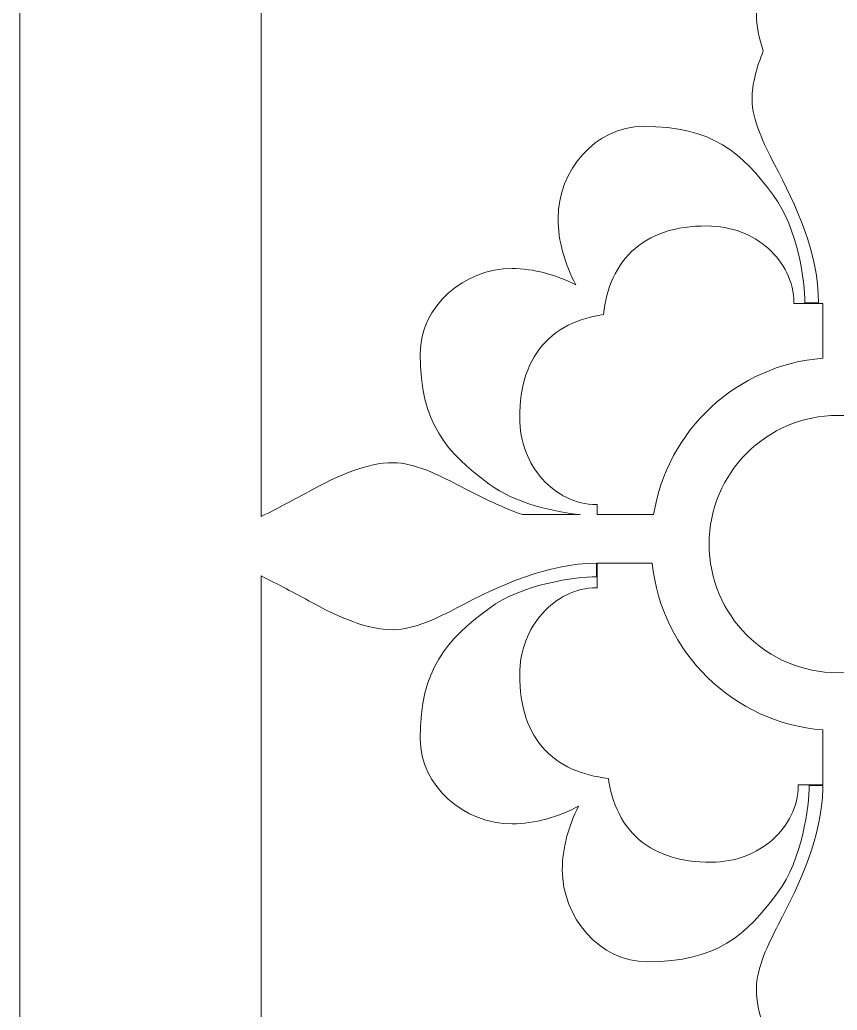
# Model space of a CAD drawing. Header units: centimetres. Extents: x -9.9 to 7.5, y -9.5 to 6.6.
# Drawn here: x -9.861 to -8.785, y -1.533 to -0.231 of the extents above; entities that cross this region are included whole.
import ezdxf

# ---------------------------------------------------------------- set-up
doc = ezdxf.new("R2010")
doc.units = ezdxf.units.CM
doc.header["$MEASUREMENT"] = 0
doc.layers.add('layer 1', color=7, linetype='Continuous')

msp = doc.modelspace()

# ---------------------------------------------------------------- linework, layer by layer
at = {"layer": 'layer 1', "color": 177, "lineweight": 9}
for points, knots in [([(-9.86086, -9.47414), (-9.86086, -9.47414), (-9.86086, 6.55374), (-9.86086, 6.55374), (-9.86086, 6.55374), (-9.86086, 6.55374), (-1.55598, 6.55374), (-1.55598, 6.55374), (-1.55598, 6.55374), (-1.55598, 6.55374), (-1.55598, -9.47414), (-1.55598, -9.47414), (-1.55598, -9.47414), (-1.55598, -9.47414), (-9.86086, -9.47414), (-9.86086, -9.47414)], [0, 0, 0, 0, 0.2, 0.2, 0.2, 0.2, 0.4, 0.4, 0.4, 0.4, 0.6, 0.6, 0.6, 0.6, 1, 1, 1, 1]), ([(-8.88262, -0.27168), (-8.88839, -0.25479), (-8.89172, -0.2386), (-8.89172, -0.22313), (-8.89172, -0.22313), (-8.89172, -0.19512), (-8.87605, -0.16376), (-8.86259, -0.13799), (-8.86259, -0.13799), (-8.83405, -0.08423), (-8.80554, -0.02187), (-8.80439, 0.04068), (-8.80439, 0.04068), (-8.80439, 0.04068), (-8.80439, 0.04459), (-8.80439, 0.04459), (-8.80439, 0.04459), (-8.80439, 0.04459), (-8.82227, 0.04459), (-8.82227, 0.04459), (-8.82227, 0.04459), (-8.82227, 0.0177), (-8.83123, -0.05288), (-8.86372, -0.09655), (-8.86372, -0.09655), (-8.90516, -0.15257), (-8.94323, -0.18728), (-9.0351, -0.18728), (-9.0351, -0.18728), (-9.09783, -0.18728), (-9.1471, -0.12905), (-9.1471, -0.0663), (-9.1471, -0.0663), (-9.1471, -0.03792), (-9.13884, -0.00861), (-9.12575, 0.01735), (-9.12575, 0.01735), (-9.15261, 0.00316), (-9.18336, -0.00591), (-9.2131, -0.00591), (-9.2131, -0.00591), (-9.27584, -0.00591), (-9.33407, 0.04336), (-9.33407, 0.10609), (-9.33407, 0.10609), (-9.33407, 0.19796), (-9.29936, 0.23603), (-9.24334, 0.27747), (-9.24334, 0.27747), (-9.19967, 0.30996), (-9.1291, 0.31893), (-9.10221, 0.31893), (-9.10221, 0.31893), (-9.10221, 0.31893), (-9.10221, 0.33685), (-9.10221, 0.33685), (-9.10221, 0.33685), (-9.16607, 0.33685), (-9.2299, 0.30772), (-9.28478, 0.27859), (-9.28478, 0.27859), (-9.31055, 0.26515), (-9.34191, 0.24947), (-9.36992, 0.24947), (-9.36992, 0.24947), (-9.40353, 0.24947), (-9.44049, 0.26515), (-9.4808, 0.28756), (-9.4808, 0.28756), (-9.49863, 0.29724), (-9.5204, 0.30877), (-9.54347, 0.32036), (-9.54347, 0.32036), (-9.54347, 0.32036), (-9.54347, -0.88416), (-9.54347, -0.88416), (-9.54347, -0.88416), (-9.5204, -0.87257), (-9.49863, -0.86103), (-9.4808, -0.85135), (-9.4808, -0.85135), (-9.44049, -0.82894), (-9.40353, -0.81327), (-9.36992, -0.81327), (-9.36992, -0.81327), (-9.34191, -0.81327), (-9.31055, -0.82894), (-9.28478, -0.84239), (-9.28478, -0.84239), (-9.25815, -0.85653), (-9.2294, -0.87067), (-9.19956, -0.88147), (-9.19956, -0.88147), (-9.19956, -0.88147), (-9.12355, -0.88147), (-9.12355, -0.88147), (-9.12355, -0.88147), (-9.15681, -0.87807), (-9.20859, -0.86712), (-9.24334, -0.84126), (-9.24334, -0.84126), (-9.29936, -0.79982), (-9.33407, -0.76175), (-9.33407, -0.66988), (-9.33407, -0.66988), (-9.33407, -0.60715), (-9.27584, -0.55788), (-9.2131, -0.55788), (-9.2131, -0.55788), (-9.18471, -0.55788), (-9.1554, -0.56614), (-9.12944, -0.57923), (-9.12944, -0.57923), (-9.14363, -0.55237), (-9.1527, -0.52163), (-9.1527, -0.49189), (-9.1527, -0.49189), (-9.1527, -0.42914), (-9.10343, -0.37092), (-9.0407, -0.37092), (-9.0407, -0.37092), (-8.94883, -0.37092), (-8.91076, -0.40563), (-8.86932, -0.46164), (-8.86932, -0.46164), (-8.83683, -0.50531), (-8.82787, -0.57589), (-8.82787, -0.60278), (-8.82787, -0.60278), (-8.82787, -0.60278), (-8.80995, -0.60278), (-8.80995, -0.60278), (-8.80995, -0.60278), (-8.80995, -0.53892), (-8.83907, -0.47508), (-8.8682, -0.4202), (-8.8682, -0.4202), (-8.88165, -0.39444), (-8.89732, -0.36307), (-8.89732, -0.33506), (-8.89732, -0.33506), (-8.89732, -0.31511), (-8.8918, -0.29399), (-8.88262, -0.27168)], [0, 0, 0, 0, 0.027027, 0.027027, 0.027027, 0.027027, 0.0540541, 0.0540541, 0.0540541, 0.0540541, 0.0810811, 0.0810811, 0.0810811, 0.0810811, 0.1081081, 0.1081081, 0.1081081, 0.1081081, 0.1351351, 0.1351351, 0.1351351, 0.1351351, 0.1621622, 0.1621622, 0.1621622, 0.1621622, 0.1891892, 0.1891892, 0.1891892, 0.1891892, 0.2162162, 0.2162162, 0.2162162, 0.2162162, 0.2432432, 0.2432432, 0.2432432, 0.2432432, 0.2702703, 0.2702703, 0.2702703, 0.2702703, 0.2972973, 0.2972973, 0.2972973, 0.2972973, 0.3243243, 0.3243243, 0.3243243, 0.3243243, 0.3513514, 0.3513514, 0.3513514, 0.3513514, 0.3783784, 0.3783784, 0.3783784, 0.3783784, 0.4054054, 0.4054054, 0.4054054, 0.4054054, 0.4324324, 0.4324324, 0.4324324, 0.4324324, 0.4594595, 0.4594595, 0.4594595, 0.4594595, 0.4864865, 0.4864865, 0.4864865, 0.4864865, 0.5135135, 0.5135135, 0.5135135, 0.5135135, 0.5405405, 0.5405405, 0.5405405, 0.5405405, 0.5675676, 0.5675676, 0.5675676, 0.5675676, 0.5945946, 0.5945946, 0.5945946, 0.5945946, 0.6216216, 0.6216216, 0.6216216, 0.6216216, 0.6486486, 0.6486486, 0.6486486, 0.6486486, 0.6756757, 0.6756757, 0.6756757, 0.6756757, 0.7027027, 0.7027027, 0.7027027, 0.7027027, 0.7297297, 0.7297297, 0.7297297, 0.7297297, 0.7567568, 0.7567568, 0.7567568, 0.7567568, 0.7837838, 0.7837838, 0.7837838, 0.7837838, 0.8108108, 0.8108108, 0.8108108, 0.8108108, 0.8378378, 0.8378378, 0.8378378, 0.8378378, 0.8648649, 0.8648649, 0.8648649, 0.8648649, 0.8918919, 0.8918919, 0.8918919, 0.8918919, 0.9189189, 0.9189189, 0.9189189, 0.9189189, 0.9459459, 0.9459459, 0.9459459, 0.9459459, 1, 1, 1, 1]), ([(-9.10123, -0.88147), (-9.10123, -0.88147), (-9.02692, -0.88147), (-9.02692, -0.88147), (-9.02692, -0.88147), (-9.00933, -0.7708), (-8.9177, -0.68477), (-8.80439, -0.67578), (-8.80439, -0.67578), (-8.80439, -0.67578), (-8.80439, -0.60376), (-8.80439, -0.60376), (-8.80439, -0.60376), (-8.80439, -0.60376), (-8.84231, -0.60376), (-8.84231, -0.60376), (-8.84231, -0.60376), (-8.84231, -0.60376), (-8.84231, -0.60238), (-8.84231, -0.60238), (-8.84231, -0.60238), (-8.84231, -0.60238), (-8.84245, -0.59765), (-8.84245, -0.59765), (-8.84245, -0.59765), (-8.84245, -0.59765), (-8.84291, -0.59258), (-8.84291, -0.59258), (-8.84291, -0.59258), (-8.84291, -0.59258), (-8.84366, -0.58756), (-8.84366, -0.58756), (-8.84366, -0.58756), (-8.84366, -0.58756), (-8.84469, -0.58261), (-8.84469, -0.58261), (-8.84469, -0.58261), (-8.84469, -0.58261), (-8.846, -0.57774), (-8.846, -0.57774), (-8.846, -0.57774), (-8.846, -0.57774), (-8.84757, -0.57296), (-8.84757, -0.57296), (-8.84757, -0.57296), (-8.84757, -0.57296), (-8.8494, -0.56828), (-8.8494, -0.56828), (-8.8494, -0.56828), (-8.8494, -0.56828), (-8.85146, -0.5637), (-8.85146, -0.5637), (-8.85146, -0.5637), (-8.85146, -0.5637), (-8.85377, -0.55923), (-8.85377, -0.55923), (-8.85377, -0.55923), (-8.85377, -0.55923), (-8.8563, -0.55489), (-8.8563, -0.55489), (-8.8563, -0.55489), (-8.8563, -0.55489), (-8.85905, -0.55067), (-8.85905, -0.55067), (-8.85905, -0.55067), (-8.85905, -0.55067), (-8.86202, -0.54658), (-8.86202, -0.54658), (-8.86202, -0.54658), (-8.86202, -0.54658), (-8.86519, -0.54263), (-8.86519, -0.54263), (-8.86519, -0.54263), (-8.86519, -0.54263), (-8.86856, -0.53882), (-8.86856, -0.53882), (-8.86856, -0.53882), (-8.86856, -0.53882), (-8.87212, -0.53516), (-8.87212, -0.53516), (-8.87212, -0.53516), (-8.87212, -0.53516), (-8.87587, -0.53165), (-8.87587, -0.53165), (-8.87587, -0.53165), (-8.87587, -0.53165), (-8.8798, -0.5283), (-8.8798, -0.5283), (-8.8798, -0.5283), (-8.8798, -0.5283), (-8.88391, -0.52512), (-8.88391, -0.52512), (-8.88391, -0.52512), (-8.88391, -0.52512), (-8.88819, -0.52211), (-8.88819, -0.52211), (-8.88819, -0.52211), (-8.88819, -0.52211), (-8.89263, -0.51927), (-8.89263, -0.51927), (-8.89263, -0.51927), (-8.89263, -0.51927), (-8.89723, -0.51663), (-8.89723, -0.51663), (-8.89723, -0.51663), (-8.89723, -0.51663), (-8.90198, -0.51418), (-8.90198, -0.51418), (-8.90198, -0.51418), (-8.90198, -0.51418), (-8.90689, -0.51192), (-8.90689, -0.51192), (-8.90689, -0.51192), (-8.90689, -0.51192), (-8.91194, -0.50987), (-8.91194, -0.50987), (-8.91194, -0.50987), (-8.91194, -0.50987), (-8.91713, -0.50804), (-8.91713, -0.50804), (-8.91713, -0.50804), (-8.91713, -0.50804), (-8.92244, -0.50643), (-8.92244, -0.50643), (-8.92244, -0.50643), (-8.92244, -0.50643), (-8.92787, -0.50505), (-8.92787, -0.50505), (-8.92787, -0.50505), (-8.92787, -0.50505), (-8.93343, -0.50391), (-8.93343, -0.50391), (-8.93343, -0.50391), (-8.93343, -0.50391), (-8.9391, -0.503), (-8.9391, -0.503), (-8.9391, -0.503), (-8.9391, -0.503), (-8.94487, -0.50235), (-8.94487, -0.50235), (-8.94487, -0.50235), (-8.94487, -0.50235), (-8.95073, -0.50196), (-8.95073, -0.50196), (-8.95073, -0.50196), (-8.95073, -0.50196), (-8.95659, -0.50182), (-8.95659, -0.50182), (-8.95659, -0.50182), (-8.95659, -0.50182), (-8.96434, -0.50195), (-8.96434, -0.50195), (-8.96434, -0.50195), (-8.96434, -0.50195), (-8.9718, -0.50232), (-8.9718, -0.50232), (-8.9718, -0.50232), (-8.9718, -0.50232), (-8.97907, -0.50295), (-8.97907, -0.50295), (-8.97907, -0.50295), (-8.97907, -0.50295), (-8.98616, -0.50382), (-8.98616, -0.50382), (-8.98616, -0.50382), (-8.98616, -0.50382), (-8.99306, -0.50496), (-8.99306, -0.50496), (-8.99306, -0.50496), (-8.99306, -0.50496), (-8.99978, -0.50637), (-8.99978, -0.50637), (-8.99978, -0.50637), (-8.99978, -0.50637), (-9.00631, -0.50804), (-9.00631, -0.50804), (-9.00631, -0.50804), (-9.00631, -0.50804), (-9.01266, -0.50998), (-9.01266, -0.50998), (-9.01266, -0.50998), (-9.01266, -0.50998), (-9.01882, -0.51221), (-9.01882, -0.51221), (-9.01882, -0.51221), (-9.01882, -0.51221), (-9.02478, -0.51471), (-9.02478, -0.51471), (-9.02478, -0.51471), (-9.02478, -0.51471), (-9.03053, -0.51749), (-9.03053, -0.51749), (-9.03053, -0.51749), (-9.03053, -0.51749), (-9.03607, -0.52055), (-9.03607, -0.52055), (-9.03607, -0.52055), (-9.03607, -0.52055), (-9.04138, -0.52389), (-9.04138, -0.52389), (-9.04138, -0.52389), (-9.04138, -0.52389), (-9.04646, -0.5275), (-9.04646, -0.5275), (-9.04646, -0.5275), (-9.04646, -0.5275), (-9.05128, -0.53138), (-9.05128, -0.53138), (-9.05128, -0.53138), (-9.05128, -0.53138), (-9.05585, -0.5355), (-9.05585, -0.5355), (-9.05585, -0.5355), (-9.05585, -0.5355), (-9.06016, -0.53987), (-9.06016, -0.53987), (-9.06016, -0.53987), (-9.06016, -0.53987), (-9.06419, -0.54446), (-9.06419, -0.54446), (-9.06419, -0.54446), (-9.06419, -0.54446), (-9.06794, -0.54925), (-9.06794, -0.54925), (-9.06794, -0.54925), (-9.06794, -0.54925), (-9.07142, -0.55424), (-9.07142, -0.55424), (-9.07142, -0.55424), (-9.07142, -0.55424), (-9.07462, -0.5594), (-9.07462, -0.5594), (-9.07462, -0.5594), (-9.07462, -0.5594), (-9.07755, -0.56473), (-9.07755, -0.56473), (-9.07755, -0.56473), (-9.07755, -0.56473), (-9.08021, -0.5702), (-9.08021, -0.5702), (-9.08021, -0.5702), (-9.08021, -0.5702), (-9.08261, -0.57581), (-9.08261, -0.57581), (-9.08261, -0.57581), (-9.08261, -0.57581), (-9.08477, -0.58155), (-9.08477, -0.58155), (-9.08477, -0.58155), (-9.08477, -0.58155), (-9.08668, -0.5874), (-9.08668, -0.5874), (-9.08668, -0.5874), (-9.08668, -0.5874), (-9.08837, -0.59337), (-9.08837, -0.59337), (-9.08837, -0.59337), (-9.08837, -0.59337), (-9.08983, -0.59945), (-9.08983, -0.59945), (-9.08983, -0.59945), (-9.08983, -0.59945), (-9.09108, -0.60563), (-9.09108, -0.60563), (-9.09108, -0.60563), (-9.09108, -0.60563), (-9.09213, -0.61192), (-9.09213, -0.61192), (-9.09213, -0.61192), (-9.09213, -0.61192), (-9.09298, -0.6183), (-9.09298, -0.6183), (-9.09298, -0.6183), (-9.09298, -0.6183), (-9.093, -0.61849), (-9.093, -0.61849), (-9.093, -0.61849), (-9.093, -0.61849), (-9.09781, -0.61925), (-9.09781, -0.61925), (-9.09781, -0.61925), (-9.09781, -0.61925), (-9.10407, -0.62046), (-9.10407, -0.62046), (-9.10407, -0.62046), (-9.10407, -0.62046), (-9.11022, -0.62188), (-9.11022, -0.62188), (-9.11022, -0.62188), (-9.11022, -0.62188), (-9.11627, -0.62353), (-9.11627, -0.62353), (-9.11627, -0.62353), (-9.11627, -0.62353), (-9.1222, -0.62541), (-9.1222, -0.62541), (-9.1222, -0.62541), (-9.1222, -0.62541), (-9.12801, -0.62753), (-9.12801, -0.62753), (-9.12801, -0.62753), (-9.12801, -0.62753), (-9.1337, -0.6299), (-9.1337, -0.6299), (-9.1337, -0.6299), (-9.1337, -0.6299), (-9.13924, -0.63253), (-9.13924, -0.63253), (-9.13924, -0.63253), (-9.13924, -0.63253), (-9.14464, -0.63544), (-9.14464, -0.63544), (-9.14464, -0.63544), (-9.14464, -0.63544), (-9.14988, -0.63861), (-9.14988, -0.63861), (-9.14988, -0.63861), (-9.14988, -0.63861), (-9.15494, -0.64207), (-9.15494, -0.64207), (-9.15494, -0.64207), (-9.15494, -0.64207), (-9.15981, -0.64581), (-9.15981, -0.64581), (-9.15981, -0.64581), (-9.15981, -0.64581), (-9.16447, -0.64983), (-9.16447, -0.64983), (-9.16447, -0.64983), (-9.16447, -0.64983), (-9.1689, -0.65413), (-9.1689, -0.65413), (-9.1689, -0.65413), (-9.1689, -0.65413), (-9.17309, -0.65871), (-9.17309, -0.65871), (-9.17309, -0.65871), (-9.17309, -0.65871), (-9.17703, -0.66354), (-9.17703, -0.66354), (-9.17703, -0.66354), (-9.17703, -0.66354), (-9.18071, -0.66863), (-9.18071, -0.66863), (-9.18071, -0.66863), (-9.18071, -0.66863), (-9.18411, -0.67397), (-9.18411, -0.67397), (-9.18411, -0.67397), (-9.18411, -0.67397), (-9.18722, -0.67953), (-9.18722, -0.67953), (-9.18722, -0.67953), (-9.18722, -0.67953), (-9.19005, -0.68531), (-9.19005, -0.68531), (-9.19005, -0.68531), (-9.19005, -0.68531), (-9.1926, -0.69131), (-9.1926, -0.69131), (-9.1926, -0.69131), (-9.1926, -0.69131), (-9.19486, -0.6975), (-9.19486, -0.6975), (-9.19486, -0.6975), (-9.19486, -0.6975), (-9.19684, -0.70389), (-9.19684, -0.70389), (-9.19684, -0.70389), (-9.19684, -0.70389), (-9.19854, -0.71047), (-9.19854, -0.71047), (-9.19854, -0.71047), (-9.19854, -0.71047), (-9.19997, -0.71724), (-9.19997, -0.71724), (-9.19997, -0.71724), (-9.19997, -0.71724), (-9.20113, -0.72419), (-9.20113, -0.72419), (-9.20113, -0.72419), (-9.20113, -0.72419), (-9.20202, -0.73133), (-9.20202, -0.73133), (-9.20202, -0.73133), (-9.20202, -0.73133), (-9.20266, -0.73866), (-9.20266, -0.73866), (-9.20266, -0.73866), (-9.20266, -0.73866), (-9.20303, -0.74618), (-9.20303, -0.74618), (-9.20303, -0.74618), (-9.20303, -0.74618), (-9.20316, -0.75398), (-9.20316, -0.75398), (-9.20316, -0.75398), (-9.20316, -0.75398), (-9.20303, -0.75985), (-9.20303, -0.75985), (-9.20303, -0.75985), (-9.20303, -0.75985), (-9.20263, -0.76571), (-9.20263, -0.76571), (-9.20263, -0.76571), (-9.20263, -0.76571), (-9.20198, -0.77148), (-9.20198, -0.77148), (-9.20198, -0.77148), (-9.20198, -0.77148), (-9.20108, -0.77714), (-9.20108, -0.77714), (-9.20108, -0.77714), (-9.20108, -0.77714), (-9.19994, -0.7827), (-9.19994, -0.7827), (-9.19994, -0.7827), (-9.19994, -0.7827), (-9.19855, -0.78815), (-9.19855, -0.78815), (-9.19855, -0.78815), (-9.19855, -0.78815), (-9.19694, -0.79347), (-9.19694, -0.79347), (-9.19694, -0.79347), (-9.19694, -0.79347), (-9.19511, -0.79865), (-9.19511, -0.79865), (-9.19511, -0.79865), (-9.19511, -0.79865), (-9.19307, -0.80369), (-9.19307, -0.80369), (-9.19307, -0.80369), (-9.19307, -0.80369), (-9.19081, -0.8086), (-9.19081, -0.8086), (-9.19081, -0.8086), (-9.19081, -0.8086), (-9.18836, -0.81335), (-9.18836, -0.81335), (-9.18836, -0.81335), (-9.18836, -0.81335), (-9.18572, -0.81796), (-9.18572, -0.81796), (-9.18572, -0.81796), (-9.18572, -0.81796), (-9.18288, -0.8224), (-9.18288, -0.8224), (-9.18288, -0.8224), (-9.18288, -0.8224), (-9.17987, -0.82668), (-9.17987, -0.82668), (-9.17987, -0.82668), (-9.17987, -0.82668), (-9.17669, -0.83079), (-9.17669, -0.83079), (-9.17669, -0.83079), (-9.17669, -0.83079), (-9.17334, -0.83472), (-9.17334, -0.83472), (-9.17334, -0.83472), (-9.17334, -0.83472), (-9.16984, -0.83847), (-9.16984, -0.83847), (-9.16984, -0.83847), (-9.16984, -0.83847), (-9.16617, -0.84203), (-9.16617, -0.84203), (-9.16617, -0.84203), (-9.16617, -0.84203), (-9.16236, -0.8454), (-9.16236, -0.8454), (-9.16236, -0.8454), (-9.16236, -0.8454), (-9.15841, -0.84857), (-9.15841, -0.84857), (-9.15841, -0.84857), (-9.15841, -0.84857), (-9.15432, -0.85154), (-9.15432, -0.85154), (-9.15432, -0.85154), (-9.15432, -0.85154), (-9.1501, -0.85429), (-9.1501, -0.85429), (-9.1501, -0.85429), (-9.1501, -0.85429), (-9.14575, -0.85683), (-9.14575, -0.85683), (-9.14575, -0.85683), (-9.14575, -0.85683), (-9.14129, -0.85913), (-9.14129, -0.85913), (-9.14129, -0.85913), (-9.14129, -0.85913), (-9.13672, -0.8612), (-9.13672, -0.8612), (-9.13672, -0.8612), (-9.13672, -0.8612), (-9.13204, -0.86302), (-9.13204, -0.86302), (-9.13204, -0.86302), (-9.13204, -0.86302), (-9.12725, -0.8646), (-9.12725, -0.8646), (-9.12725, -0.8646), (-9.12725, -0.8646), (-9.12238, -0.8659), (-9.12238, -0.8659), (-9.12238, -0.8659), (-9.12238, -0.8659), (-9.11743, -0.86694), (-9.11743, -0.86694), (-9.11743, -0.86694), (-9.11743, -0.86694), (-9.1124, -0.86769), (-9.1124, -0.86769), (-9.1124, -0.86769), (-9.1124, -0.86769), (-9.10733, -0.86815), (-9.10733, -0.86815), (-9.10733, -0.86815), (-9.10733, -0.86815), (-9.10259, -0.86829), (-9.10259, -0.86829), (-9.10259, -0.86829), (-9.10259, -0.86829), (-9.10123, -0.86829), (-9.10123, -0.86829), (-9.10123, -0.86829), (-9.10123, -0.86829), (-9.10123, -0.88147), (-9.10123, -0.88147)], [0, 0, 0, 0, 0.0074627, 0.0074627, 0.0074627, 0.0074627, 0.0149254, 0.0149254, 0.0149254, 0.0149254, 0.0223881, 0.0223881, 0.0223881, 0.0223881, 0.0298507, 0.0298507, 0.0298507, 0.0298507, 0.0373134, 0.0373134, 0.0373134, 0.0373134, 0.0447761, 0.0447761, 0.0447761, 0.0447761, 0.0522388, 0.0522388, 0.0522388, 0.0522388, 0.0597015, 0.0597015, 0.0597015, 0.0597015, 0.0671642, 0.0671642, 0.0671642, 0.0671642, 0.0746269, 0.0746269, 0.0746269, 0.0746269, 0.0820896, 0.0820896, 0.0820896, 0.0820896, 0.0895522, 0.0895522, 0.0895522, 0.0895522, 0.0970149, 0.0970149, 0.0970149, 0.0970149, 0.1044776, 0.1044776, 0.1044776, 0.1044776, 0.1119403, 0.1119403, 0.1119403, 0.1119403, 0.119403, 0.119403, 0.119403, 0.119403, 0.1268657, 0.1268657, 0.1268657, 0.1268657, 0.1343284, 0.1343284, 0.1343284, 0.1343284, 0.141791, 0.141791, 0.141791, 0.141791, 0.1492537, 0.1492537, 0.1492537, 0.1492537, 0.1567164, 0.1567164, 0.1567164, 0.1567164, 0.1641791, 0.1641791, 0.1641791, 0.1641791, 0.1716418, 0.1716418, 0.1716418, 0.1716418, 0.1791045, 0.1791045, 0.1791045, 0.1791045, 0.1865672, 0.1865672, 0.1865672, 0.1865672, 0.1940299, 0.1940299, 0.1940299, 0.1940299, 0.2014925, 0.2014925, 0.2014925, 0.2014925, 0.2089552, 0.2089552, 0.2089552, 0.2089552, 0.2164179, 0.2164179, 0.2164179, 0.2164179, 0.2238806, 0.2238806, 0.2238806, 0.2238806, 0.2313433, 0.2313433, 0.2313433, 0.2313433, 0.238806, 0.238806, 0.238806, 0.238806, 0.2462687, 0.2462687, 0.2462687, 0.2462687, 0.2537313, 0.2537313, 0.2537313, 0.2537313, 0.261194, 0.261194, 0.261194, 0.261194, 0.2686567, 0.2686567, 0.2686567, 0.2686567, 0.2761194, 0.2761194, 0.2761194, 0.2761194, 0.2835821, 0.2835821, 0.2835821, 0.2835821, 0.2910448, 0.2910448, 0.2910448, 0.2910448, 0.2985075, 0.2985075, 0.2985075, 0.2985075, 0.3059701, 0.3059701, 0.3059701, 0.3059701, 0.3134328, 0.3134328, 0.3134328, 0.3134328, 0.3208955, 0.3208955, 0.3208955, 0.3208955, 0.3283582, 0.3283582, 0.3283582, 0.3283582, 0.3358209, 0.3358209, 0.3358209, 0.3358209, 0.3432836, 0.3432836, 0.3432836, 0.3432836, 0.3507463, 0.3507463, 0.3507463, 0.3507463, 0.358209, 0.358209, 0.358209, 0.358209, 0.3656716, 0.3656716, 0.3656716, 0.3656716, 0.3731343, 0.3731343, 0.3731343, 0.3731343, 0.380597, 0.380597, 0.380597, 0.380597, 0.3880597, 0.3880597, 0.3880597, 0.3880597, 0.3955224, 0.3955224, 0.3955224, 0.3955224, 0.4029851, 0.4029851, 0.4029851, 0.4029851, 0.4104478, 0.4104478, 0.4104478, 0.4104478, 0.4179104, 0.4179104, 0.4179104, 0.4179104, 0.4253731, 0.4253731, 0.4253731, 0.4253731, 0.4328358, 0.4328358, 0.4328358, 0.4328358, 0.4402985, 0.4402985, 0.4402985, 0.4402985, 0.4477612, 0.4477612, 0.4477612, 0.4477612, 0.4552239, 0.4552239, 0.4552239, 0.4552239, 0.4626866, 0.4626866, 0.4626866, 0.4626866, 0.4701493, 0.4701493, 0.4701493, 0.4701493, 0.4776119, 0.4776119, 0.4776119, 0.4776119, 0.4850746, 0.4850746, 0.4850746, 0.4850746, 0.4925373, 0.4925373, 0.4925373, 0.4925373, 0.5, 0.5, 0.5, 0.5, 0.5074627, 0.5074627, 0.5074627, 0.5074627, 0.5149254, 0.5149254, 0.5149254, 0.5149254, 0.5223881, 0.5223881, 0.5223881, 0.5223881, 0.5298507, 0.5298507, 0.5298507, 0.5298507, 0.5373134, 0.5373134, 0.5373134, 0.5373134, 0.5447761, 0.5447761, 0.5447761, 0.5447761, 0.5522388, 0.5522388, 0.5522388, 0.5522388, 0.5597015, 0.5597015, 0.5597015, 0.5597015, 0.5671642, 0.5671642, 0.5671642, 0.5671642, 0.5746269, 0.5746269, 0.5746269, 0.5746269, 0.5820896, 0.5820896, 0.5820896, 0.5820896, 0.5895522, 0.5895522, 0.5895522, 0.5895522, 0.5970149, 0.5970149, 0.5970149, 0.5970149, 0.6044776, 0.6044776, 0.6044776, 0.6044776, 0.6119403, 0.6119403, 0.6119403, 0.6119403, 0.619403, 0.619403, 0.619403, 0.619403, 0.6268657, 0.6268657, 0.6268657, 0.6268657, 0.6343284, 0.6343284, 0.6343284, 0.6343284, 0.641791, 0.641791, 0.641791, 0.641791, 0.6492537, 0.6492537, 0.6492537, 0.6492537, 0.6567164, 0.6567164, 0.6567164, 0.6567164, 0.6641791, 0.6641791, 0.6641791, 0.6641791, 0.6716418, 0.6716418, 0.6716418, 0.6716418, 0.6791045, 0.6791045, 0.6791045, 0.6791045, 0.6865672, 0.6865672, 0.6865672, 0.6865672, 0.6940299, 0.6940299, 0.6940299, 0.6940299, 0.7014925, 0.7014925, 0.7014925, 0.7014925, 0.7089552, 0.7089552, 0.7089552, 0.7089552, 0.7164179, 0.7164179, 0.7164179, 0.7164179, 0.7238806, 0.7238806, 0.7238806, 0.7238806, 0.7313433, 0.7313433, 0.7313433, 0.7313433, 0.738806, 0.738806, 0.738806, 0.738806, 0.7462687, 0.7462687, 0.7462687, 0.7462687, 0.7537313, 0.7537313, 0.7537313, 0.7537313, 0.761194, 0.761194, 0.761194, 0.761194, 0.7686567, 0.7686567, 0.7686567, 0.7686567, 0.7761194, 0.7761194, 0.7761194, 0.7761194, 0.7835821, 0.7835821, 0.7835821, 0.7835821, 0.7910448, 0.7910448, 0.7910448, 0.7910448, 0.7985075, 0.7985075, 0.7985075, 0.7985075, 0.8059701, 0.8059701, 0.8059701, 0.8059701, 0.8134328, 0.8134328, 0.8134328, 0.8134328, 0.8208955, 0.8208955, 0.8208955, 0.8208955, 0.8283582, 0.8283582, 0.8283582, 0.8283582, 0.8358209, 0.8358209, 0.8358209, 0.8358209, 0.8432836, 0.8432836, 0.8432836, 0.8432836, 0.8507463, 0.8507463, 0.8507463, 0.8507463, 0.858209, 0.858209, 0.858209, 0.858209, 0.8656716, 0.8656716, 0.8656716, 0.8656716, 0.8731343, 0.8731343, 0.8731343, 0.8731343, 0.880597, 0.880597, 0.880597, 0.880597, 0.8880597, 0.8880597, 0.8880597, 0.8880597, 0.8955224, 0.8955224, 0.8955224, 0.8955224, 0.9029851, 0.9029851, 0.9029851, 0.9029851, 0.9104478, 0.9104478, 0.9104478, 0.9104478, 0.9179104, 0.9179104, 0.9179104, 0.9179104, 0.9253731, 0.9253731, 0.9253731, 0.9253731, 0.9328358, 0.9328358, 0.9328358, 0.9328358, 0.9402985, 0.9402985, 0.9402985, 0.9402985, 0.9477612, 0.9477612, 0.9477612, 0.9477612, 0.9552239, 0.9552239, 0.9552239, 0.9552239, 0.9626866, 0.9626866, 0.9626866, 0.9626866, 0.9701493, 0.9701493, 0.9701493, 0.9701493, 0.9776119, 0.9776119, 0.9776119, 0.9776119, 0.9850746, 0.9850746, 0.9850746, 0.9850746, 1, 1, 1, 1]), ([(-8.95391, -0.92024), (-8.95391, -0.82683), (-8.87816, -0.75107), (-8.78475, -0.75107), (-8.78475, -0.75107), (-8.69133, -0.75107), (-8.61558, -0.82683), (-8.61558, -0.92024), (-8.61558, -0.92024), (-8.61558, -1.01365), (-8.69133, -1.08941), (-8.78475, -1.08941), (-8.78475, -1.08941), (-8.87816, -1.08941), (-8.95391, -1.01365), (-8.95391, -0.92024)], [0, 0, 0, 0, 0.2, 0.2, 0.2, 0.2, 0.4, 0.4, 0.4, 0.4, 0.6, 0.6, 0.6, 0.6, 1, 1, 1, 1]), ([(-8.88262, -1.55397), (-8.88839, -1.53707), (-8.89172, -1.52089), (-8.89172, -1.50542), (-8.89172, -1.50542), (-8.89172, -1.47741), (-8.87605, -1.44604), (-8.86259, -1.42028), (-8.86259, -1.42028), (-8.83405, -1.36651), (-8.80554, -1.30416), (-8.80439, -1.24161), (-8.80439, -1.24161), (-8.80439, -1.24161), (-8.80439, -1.2377), (-8.80439, -1.2377), (-8.80439, -1.2377), (-8.80439, -1.2377), (-8.82227, -1.2377), (-8.82227, -1.2377), (-8.82227, -1.2377), (-8.82227, -1.26459), (-8.83123, -1.33517), (-8.86372, -1.37884), (-8.86372, -1.37884), (-8.90516, -1.43485), (-8.94323, -1.46956), (-9.0351, -1.46956), (-9.0351, -1.46956), (-9.09783, -1.46956), (-9.1471, -1.41133), (-9.1471, -1.34859), (-9.1471, -1.34859), (-9.1471, -1.3202), (-9.13884, -1.2909), (-9.12575, -1.26494), (-9.12575, -1.26494), (-9.15261, -1.27913), (-9.18336, -1.2882), (-9.2131, -1.2882), (-9.2131, -1.2882), (-9.27584, -1.2882), (-9.33407, -1.23892), (-9.33407, -1.17619), (-9.33407, -1.17619), (-9.33407, -1.08432), (-9.29936, -1.04626), (-9.24334, -1.00481), (-9.24334, -1.00481), (-9.19967, -0.97233), (-9.1291, -0.96336), (-9.10221, -0.96336), (-9.10221, -0.96336), (-9.10221, -0.96336), (-9.10221, -0.94544), (-9.10221, -0.94544), (-9.10221, -0.94544), (-9.16607, -0.94544), (-9.2299, -0.97456), (-9.28478, -1.0037), (-9.28478, -1.0037), (-9.31055, -1.01714), (-9.34191, -1.03281), (-9.36992, -1.03281), (-9.36992, -1.03281), (-9.40353, -1.03281), (-9.44049, -1.01714), (-9.4808, -0.99472), (-9.4808, -0.99472), (-9.49863, -0.98505), (-9.5204, -0.97352), (-9.54347, -0.96192), (-9.54347, -0.96192), (-9.54347, -0.96192), (-9.54347, -2.16645), (-9.54347, -2.16645), (-9.54347, -2.16645), (-9.5204, -2.15485), (-9.49863, -2.14332), (-9.4808, -2.13364), (-9.4808, -2.13364), (-9.44049, -2.11122), (-9.40353, -2.09555), (-9.36992, -2.09555), (-9.36992, -2.09555), (-9.34191, -2.09555), (-9.31055, -2.11122), (-9.28478, -2.12468), (-9.28478, -2.12468), (-9.25815, -2.13882), (-9.2294, -2.15295), (-9.19956, -2.16376), (-9.19956, -2.16376), (-9.19956, -2.16376), (-9.12355, -2.16376), (-9.12355, -2.16376), (-9.12355, -2.16376), (-9.15681, -2.16036), (-9.20859, -2.1494), (-9.24334, -2.12355), (-9.24334, -2.12355), (-9.29936, -2.08211), (-9.33407, -2.04404), (-9.33407, -1.95217), (-9.33407, -1.95217), (-9.33407, -1.88944), (-9.27584, -1.84016), (-9.2131, -1.84016), (-9.2131, -1.84016), (-9.18471, -1.84016), (-9.1554, -1.84843), (-9.12944, -1.86152), (-9.12944, -1.86152), (-9.14363, -1.83466), (-9.1527, -1.80391), (-9.1527, -1.77417), (-9.1527, -1.77417), (-9.1527, -1.71143), (-9.10343, -1.6532), (-9.0407, -1.6532), (-9.0407, -1.6532), (-8.94883, -1.6532), (-8.91076, -1.68791), (-8.86932, -1.74393), (-8.86932, -1.74393), (-8.83683, -1.7876), (-8.82787, -1.85818), (-8.82787, -1.88506), (-8.82787, -1.88506), (-8.82787, -1.88506), (-8.80995, -1.88506), (-8.80995, -1.88506), (-8.80995, -1.88506), (-8.80995, -1.8212), (-8.83907, -1.75737), (-8.8682, -1.70249), (-8.8682, -1.70249), (-8.88165, -1.67672), (-8.89732, -1.64535), (-8.89732, -1.61735), (-8.89732, -1.61735), (-8.89732, -1.5974), (-8.8918, -1.57627), (-8.88262, -1.55397)], [0, 0, 0, 0, 0.027027, 0.027027, 0.027027, 0.027027, 0.0540541, 0.0540541, 0.0540541, 0.0540541, 0.0810811, 0.0810811, 0.0810811, 0.0810811, 0.1081081, 0.1081081, 0.1081081, 0.1081081, 0.1351351, 0.1351351, 0.1351351, 0.1351351, 0.1621622, 0.1621622, 0.1621622, 0.1621622, 0.1891892, 0.1891892, 0.1891892, 0.1891892, 0.2162162, 0.2162162, 0.2162162, 0.2162162, 0.2432432, 0.2432432, 0.2432432, 0.2432432, 0.2702703, 0.2702703, 0.2702703, 0.2702703, 0.2972973, 0.2972973, 0.2972973, 0.2972973, 0.3243243, 0.3243243, 0.3243243, 0.3243243, 0.3513514, 0.3513514, 0.3513514, 0.3513514, 0.3783784, 0.3783784, 0.3783784, 0.3783784, 0.4054054, 0.4054054, 0.4054054, 0.4054054, 0.4324324, 0.4324324, 0.4324324, 0.4324324, 0.4594595, 0.4594595, 0.4594595, 0.4594595, 0.4864865, 0.4864865, 0.4864865, 0.4864865, 0.5135135, 0.5135135, 0.5135135, 0.5135135, 0.5405405, 0.5405405, 0.5405405, 0.5405405, 0.5675676, 0.5675676, 0.5675676, 0.5675676, 0.5945946, 0.5945946, 0.5945946, 0.5945946, 0.6216216, 0.6216216, 0.6216216, 0.6216216, 0.6486486, 0.6486486, 0.6486486, 0.6486486, 0.6756757, 0.6756757, 0.6756757, 0.6756757, 0.7027027, 0.7027027, 0.7027027, 0.7027027, 0.7297297, 0.7297297, 0.7297297, 0.7297297, 0.7567568, 0.7567568, 0.7567568, 0.7567568, 0.7837838, 0.7837838, 0.7837838, 0.7837838, 0.8108108, 0.8108108, 0.8108108, 0.8108108, 0.8378378, 0.8378378, 0.8378378, 0.8378378, 0.8648649, 0.8648649, 0.8648649, 0.8648649, 0.8918919, 0.8918919, 0.8918919, 0.8918919, 0.9189189, 0.9189189, 0.9189189, 0.9189189, 0.9459459, 0.9459459, 0.9459459, 0.9459459, 1, 1, 1, 1]), ([(-9.0287, -0.94544), (-9.0287, -0.94544), (-9.10123, -0.94544), (-9.10123, -0.94544), (-9.10123, -0.94544), (-9.10123, -0.94544), (-9.10123, -0.9778), (-9.10123, -0.9778), (-9.10123, -0.9778), (-9.10123, -0.9778), (-9.1026, -0.9778), (-9.1026, -0.9778), (-9.1026, -0.9778), (-9.1026, -0.9778), (-9.10733, -0.97794), (-9.10733, -0.97794), (-9.10733, -0.97794), (-9.10733, -0.97794), (-9.11241, -0.9784), (-9.11241, -0.9784), (-9.11241, -0.9784), (-9.11241, -0.9784), (-9.11743, -0.97915), (-9.11743, -0.97915), (-9.11743, -0.97915), (-9.11743, -0.97915), (-9.12238, -0.98019), (-9.12238, -0.98019), (-9.12238, -0.98019), (-9.12238, -0.98019), (-9.12725, -0.9815), (-9.12725, -0.9815), (-9.12725, -0.9815), (-9.12725, -0.9815), (-9.13203, -0.98307), (-9.13203, -0.98307), (-9.13203, -0.98307), (-9.13203, -0.98307), (-9.13671, -0.98489), (-9.13671, -0.98489), (-9.13671, -0.98489), (-9.13671, -0.98489), (-9.14129, -0.98696), (-9.14129, -0.98696), (-9.14129, -0.98696), (-9.14129, -0.98696), (-9.14575, -0.98927), (-9.14575, -0.98927), (-9.14575, -0.98927), (-9.14575, -0.98927), (-9.1501, -0.9918), (-9.1501, -0.9918), (-9.1501, -0.9918), (-9.1501, -0.9918), (-9.15432, -0.99455), (-9.15432, -0.99455), (-9.15432, -0.99455), (-9.15432, -0.99455), (-9.1584, -0.99751), (-9.1584, -0.99751), (-9.1584, -0.99751), (-9.1584, -0.99751), (-9.16236, -1.00068), (-9.16236, -1.00068), (-9.16236, -1.00068), (-9.16236, -1.00068), (-9.16617, -1.00405), (-9.16617, -1.00405), (-9.16617, -1.00405), (-9.16617, -1.00405), (-9.16983, -1.00762), (-9.16983, -1.00762), (-9.16983, -1.00762), (-9.16983, -1.00762), (-9.17334, -1.01136), (-9.17334, -1.01136), (-9.17334, -1.01136), (-9.17334, -1.01136), (-9.17669, -1.01529), (-9.17669, -1.01529), (-9.17669, -1.01529), (-9.17669, -1.01529), (-9.17987, -1.0194), (-9.17987, -1.0194), (-9.17987, -1.0194), (-9.17987, -1.0194), (-9.18288, -1.02368), (-9.18288, -1.02368), (-9.18288, -1.02368), (-9.18288, -1.02368), (-9.18571, -1.02812), (-9.18571, -1.02812), (-9.18571, -1.02812), (-9.18571, -1.02812), (-9.18836, -1.03272), (-9.18836, -1.03272), (-9.18836, -1.03272), (-9.18836, -1.03272), (-9.19081, -1.03748), (-9.19081, -1.03748), (-9.19081, -1.03748), (-9.19081, -1.03748), (-9.19306, -1.04239), (-9.19306, -1.04239), (-9.19306, -1.04239), (-9.19306, -1.04239), (-9.19511, -1.04743), (-9.19511, -1.04743), (-9.19511, -1.04743), (-9.19511, -1.04743), (-9.19694, -1.05262), (-9.19694, -1.05262), (-9.19694, -1.05262), (-9.19694, -1.05262), (-9.19855, -1.05793), (-9.19855, -1.05793), (-9.19855, -1.05793), (-9.19855, -1.05793), (-9.19994, -1.06337), (-9.19994, -1.06337), (-9.19994, -1.06337), (-9.19994, -1.06337), (-9.20108, -1.06893), (-9.20108, -1.06893), (-9.20108, -1.06893), (-9.20108, -1.06893), (-9.20198, -1.0746), (-9.20198, -1.0746), (-9.20198, -1.0746), (-9.20198, -1.0746), (-9.20263, -1.08036), (-9.20263, -1.08036), (-9.20263, -1.08036), (-9.20263, -1.08036), (-9.20303, -1.08622), (-9.20303, -1.08622), (-9.20303, -1.08622), (-9.20303, -1.08622), (-9.20316, -1.09209), (-9.20316, -1.09209), (-9.20316, -1.09209), (-9.20316, -1.09209), (-9.20304, -1.09983), (-9.20304, -1.09983), (-9.20304, -1.09983), (-9.20304, -1.09983), (-9.20266, -1.10729), (-9.20266, -1.10729), (-9.20266, -1.10729), (-9.20266, -1.10729), (-9.20204, -1.11456), (-9.20204, -1.11456), (-9.20204, -1.11456), (-9.20204, -1.11456), (-9.20116, -1.12165), (-9.20116, -1.12165), (-9.20116, -1.12165), (-9.20116, -1.12165), (-9.20002, -1.12855), (-9.20002, -1.12855), (-9.20002, -1.12855), (-9.20002, -1.12855), (-9.19862, -1.13527), (-9.19862, -1.13527), (-9.19862, -1.13527), (-9.19862, -1.13527), (-9.19695, -1.14181), (-9.19695, -1.14181), (-9.19695, -1.14181), (-9.19695, -1.14181), (-9.195, -1.14815), (-9.195, -1.14815), (-9.195, -1.14815), (-9.195, -1.14815), (-9.19278, -1.15431), (-9.19278, -1.15431), (-9.19278, -1.15431), (-9.19278, -1.15431), (-9.19028, -1.16027), (-9.19028, -1.16027), (-9.19028, -1.16027), (-9.19028, -1.16027), (-9.1875, -1.16603), (-9.1875, -1.16603), (-9.1875, -1.16603), (-9.1875, -1.16603), (-9.18444, -1.17156), (-9.18444, -1.17156), (-9.18444, -1.17156), (-9.18444, -1.17156), (-9.1811, -1.17687), (-9.1811, -1.17687), (-9.1811, -1.17687), (-9.1811, -1.17687), (-9.17749, -1.18195), (-9.17749, -1.18195), (-9.17749, -1.18195), (-9.17749, -1.18195), (-9.17361, -1.18678), (-9.17361, -1.18678), (-9.17361, -1.18678), (-9.17361, -1.18678), (-9.16949, -1.19134), (-9.16949, -1.19134), (-9.16949, -1.19134), (-9.16949, -1.19134), (-9.16512, -1.19565), (-9.16512, -1.19565), (-9.16512, -1.19565), (-9.16512, -1.19565), (-9.16053, -1.19968), (-9.16053, -1.19968), (-9.16053, -1.19968), (-9.16053, -1.19968), (-9.15574, -1.20343), (-9.15574, -1.20343), (-9.15574, -1.20343), (-9.15574, -1.20343), (-9.15075, -1.20691), (-9.15075, -1.20691), (-9.15075, -1.20691), (-9.15075, -1.20691), (-9.14559, -1.21011), (-9.14559, -1.21011), (-9.14559, -1.21011), (-9.14559, -1.21011), (-9.14026, -1.21304), (-9.14026, -1.21304), (-9.14026, -1.21304), (-9.14026, -1.21304), (-9.13479, -1.2157), (-9.13479, -1.2157), (-9.13479, -1.2157), (-9.13479, -1.2157), (-9.12918, -1.2181), (-9.12918, -1.2181), (-9.12918, -1.2181), (-9.12918, -1.2181), (-9.12345, -1.22026), (-9.12345, -1.22026), (-9.12345, -1.22026), (-9.12345, -1.22026), (-9.11759, -1.22217), (-9.11759, -1.22217), (-9.11759, -1.22217), (-9.11759, -1.22217), (-9.11162, -1.22386), (-9.11162, -1.22386), (-9.11162, -1.22386), (-9.11162, -1.22386), (-9.10554, -1.22532), (-9.10554, -1.22532), (-9.10554, -1.22532), (-9.10554, -1.22532), (-9.09936, -1.22657), (-9.09936, -1.22657), (-9.09936, -1.22657), (-9.09936, -1.22657), (-9.09307, -1.22762), (-9.09307, -1.22762), (-9.09307, -1.22762), (-9.09307, -1.22762), (-9.08669, -1.22847), (-9.08669, -1.22847), (-9.08669, -1.22847), (-9.08669, -1.22847), (-9.0865, -1.22849), (-9.0865, -1.22849), (-9.0865, -1.22849), (-9.0865, -1.22849), (-9.08574, -1.2333), (-9.08574, -1.2333), (-9.08574, -1.2333), (-9.08574, -1.2333), (-9.08453, -1.23956), (-9.08453, -1.23956), (-9.08453, -1.23956), (-9.08453, -1.23956), (-9.08311, -1.24572), (-9.08311, -1.24572), (-9.08311, -1.24572), (-9.08311, -1.24572), (-9.08146, -1.25176), (-9.08146, -1.25176), (-9.08146, -1.25176), (-9.08146, -1.25176), (-9.07958, -1.25769), (-9.07958, -1.25769), (-9.07958, -1.25769), (-9.07958, -1.25769), (-9.07746, -1.2635), (-9.07746, -1.2635), (-9.07746, -1.2635), (-9.07746, -1.2635), (-9.07509, -1.26919), (-9.07509, -1.26919), (-9.07509, -1.26919), (-9.07509, -1.26919), (-9.07245, -1.27473), (-9.07245, -1.27473), (-9.07245, -1.27473), (-9.07245, -1.27473), (-9.06955, -1.28013), (-9.06955, -1.28013), (-9.06955, -1.28013), (-9.06955, -1.28013), (-9.06638, -1.28537), (-9.06638, -1.28537), (-9.06638, -1.28537), (-9.06638, -1.28537), (-9.06292, -1.29043), (-9.06292, -1.29043), (-9.06292, -1.29043), (-9.06292, -1.29043), (-9.05918, -1.2953), (-9.05918, -1.2953), (-9.05918, -1.2953), (-9.05918, -1.2953), (-9.05515, -1.29996), (-9.05515, -1.29996), (-9.05515, -1.29996), (-9.05515, -1.29996), (-9.05085, -1.30439), (-9.05085, -1.30439), (-9.05085, -1.30439), (-9.05085, -1.30439), (-9.04629, -1.30859), (-9.04629, -1.30859), (-9.04629, -1.30859), (-9.04629, -1.30859), (-9.04145, -1.31253), (-9.04145, -1.31253), (-9.04145, -1.31253), (-9.04145, -1.31253), (-9.03636, -1.3162), (-9.03636, -1.3162), (-9.03636, -1.3162), (-9.03636, -1.3162), (-9.03102, -1.3196), (-9.03102, -1.3196), (-9.03102, -1.3196), (-9.03102, -1.3196), (-9.02546, -1.32272), (-9.02546, -1.32272), (-9.02546, -1.32272), (-9.02546, -1.32272), (-9.01968, -1.32555), (-9.01968, -1.32555), (-9.01968, -1.32555), (-9.01968, -1.32555), (-9.01368, -1.32809), (-9.01368, -1.32809), (-9.01368, -1.32809), (-9.01368, -1.32809), (-9.00749, -1.33035), (-9.00749, -1.33035), (-9.00749, -1.33035), (-9.00749, -1.33035), (-9.0011, -1.33233), (-9.0011, -1.33233), (-9.0011, -1.33233), (-9.0011, -1.33233), (-8.99452, -1.33403), (-8.99452, -1.33403), (-8.99452, -1.33403), (-8.99452, -1.33403), (-8.98775, -1.33546), (-8.98775, -1.33546), (-8.98775, -1.33546), (-8.98775, -1.33546), (-8.9808, -1.33662), (-8.9808, -1.33662), (-8.9808, -1.33662), (-8.9808, -1.33662), (-8.97366, -1.33752), (-8.97366, -1.33752), (-8.97366, -1.33752), (-8.97366, -1.33752), (-8.96633, -1.33815), (-8.96633, -1.33815), (-8.96633, -1.33815), (-8.96633, -1.33815), (-8.9588, -1.33853), (-8.9588, -1.33853), (-8.9588, -1.33853), (-8.9588, -1.33853), (-8.951, -1.33865), (-8.951, -1.33865), (-8.951, -1.33865), (-8.951, -1.33865), (-8.94513, -1.33852), (-8.94513, -1.33852), (-8.94513, -1.33852), (-8.94513, -1.33852), (-8.93927, -1.33813), (-8.93927, -1.33813), (-8.93927, -1.33813), (-8.93927, -1.33813), (-8.93351, -1.33748), (-8.93351, -1.33748), (-8.93351, -1.33748), (-8.93351, -1.33748), (-8.92784, -1.33657), (-8.92784, -1.33657), (-8.92784, -1.33657), (-8.92784, -1.33657), (-8.92228, -1.33543), (-8.92228, -1.33543), (-8.92228, -1.33543), (-8.92228, -1.33543), (-8.91684, -1.33405), (-8.91684, -1.33405), (-8.91684, -1.33405), (-8.91684, -1.33405), (-8.91152, -1.33244), (-8.91152, -1.33244), (-8.91152, -1.33244), (-8.91152, -1.33244), (-8.90634, -1.3306), (-8.90634, -1.3306), (-8.90634, -1.3306), (-8.90634, -1.3306), (-8.90129, -1.32856), (-8.90129, -1.32856), (-8.90129, -1.32856), (-8.90129, -1.32856), (-8.89639, -1.32631), (-8.89639, -1.32631), (-8.89639, -1.32631), (-8.89639, -1.32631), (-8.89163, -1.32386), (-8.89163, -1.32386), (-8.89163, -1.32386), (-8.89163, -1.32386), (-8.88703, -1.32121), (-8.88703, -1.32121), (-8.88703, -1.32121), (-8.88703, -1.32121), (-8.88258, -1.31838), (-8.88258, -1.31838), (-8.88258, -1.31838), (-8.88258, -1.31838), (-8.8783, -1.31537), (-8.8783, -1.31537), (-8.8783, -1.31537), (-8.8783, -1.31537), (-8.8742, -1.31218), (-8.8742, -1.31218), (-8.8742, -1.31218), (-8.8742, -1.31218), (-8.87026, -1.30883), (-8.87026, -1.30883), (-8.87026, -1.30883), (-8.87026, -1.30883), (-8.86652, -1.30533), (-8.86652, -1.30533), (-8.86652, -1.30533), (-8.86652, -1.30533), (-8.86295, -1.30166), (-8.86295, -1.30166), (-8.86295, -1.30166), (-8.86295, -1.30166), (-8.85959, -1.29786), (-8.85959, -1.29786), (-8.85959, -1.29786), (-8.85959, -1.29786), (-8.85641, -1.2939), (-8.85641, -1.2939), (-8.85641, -1.2939), (-8.85641, -1.2939), (-8.85345, -1.28981), (-8.85345, -1.28981), (-8.85345, -1.28981), (-8.85345, -1.28981), (-8.85069, -1.28559), (-8.85069, -1.28559), (-8.85069, -1.28559), (-8.85069, -1.28559), (-8.84816, -1.28125), (-8.84816, -1.28125), (-8.84816, -1.28125), (-8.84816, -1.28125), (-8.84585, -1.27678), (-8.84585, -1.27678), (-8.84585, -1.27678), (-8.84585, -1.27678), (-8.84379, -1.27221), (-8.84379, -1.27221), (-8.84379, -1.27221), (-8.84379, -1.27221), (-8.84196, -1.26752), (-8.84196, -1.26752), (-8.84196, -1.26752), (-8.84196, -1.26752), (-8.84039, -1.26275), (-8.84039, -1.26275), (-8.84039, -1.26275), (-8.84039, -1.26275), (-8.83908, -1.25787), (-8.83908, -1.25787), (-8.83908, -1.25787), (-8.83908, -1.25787), (-8.83805, -1.25292), (-8.83805, -1.25292), (-8.83805, -1.25292), (-8.83805, -1.25292), (-8.8373, -1.2479), (-8.8373, -1.2479), (-8.8373, -1.2479), (-8.8373, -1.2479), (-8.83684, -1.24283), (-8.83684, -1.24283), (-8.83684, -1.24283), (-8.83684, -1.24283), (-8.83669, -1.23809), (-8.83669, -1.23809), (-8.83669, -1.23809), (-8.83669, -1.23809), (-8.83669, -1.23672), (-8.83669, -1.23672), (-8.83669, -1.23672), (-8.83669, -1.23672), (-8.80439, -1.23672), (-8.80439, -1.23672), (-8.80439, -1.23672), (-8.80439, -1.23672), (-8.80439, -1.16469), (-8.80439, -1.16469), (-8.80439, -1.16469), (-8.92229, -1.15535), (-9.01673, -1.06258), (-9.0287, -0.94544)], [0, 0, 0, 0, 0.0074627, 0.0074627, 0.0074627, 0.0074627, 0.0149254, 0.0149254, 0.0149254, 0.0149254, 0.0223881, 0.0223881, 0.0223881, 0.0223881, 0.0298507, 0.0298507, 0.0298507, 0.0298507, 0.0373134, 0.0373134, 0.0373134, 0.0373134, 0.0447761, 0.0447761, 0.0447761, 0.0447761, 0.0522388, 0.0522388, 0.0522388, 0.0522388, 0.0597015, 0.0597015, 0.0597015, 0.0597015, 0.0671642, 0.0671642, 0.0671642, 0.0671642, 0.0746269, 0.0746269, 0.0746269, 0.0746269, 0.0820896, 0.0820896, 0.0820896, 0.0820896, 0.0895522, 0.0895522, 0.0895522, 0.0895522, 0.0970149, 0.0970149, 0.0970149, 0.0970149, 0.1044776, 0.1044776, 0.1044776, 0.1044776, 0.1119403, 0.1119403, 0.1119403, 0.1119403, 0.119403, 0.119403, 0.119403, 0.119403, 0.1268657, 0.1268657, 0.1268657, 0.1268657, 0.1343284, 0.1343284, 0.1343284, 0.1343284, 0.141791, 0.141791, 0.141791, 0.141791, 0.1492537, 0.1492537, 0.1492537, 0.1492537, 0.1567164, 0.1567164, 0.1567164, 0.1567164, 0.1641791, 0.1641791, 0.1641791, 0.1641791, 0.1716418, 0.1716418, 0.1716418, 0.1716418, 0.1791045, 0.1791045, 0.1791045, 0.1791045, 0.1865672, 0.1865672, 0.1865672, 0.1865672, 0.1940299, 0.1940299, 0.1940299, 0.1940299, 0.2014925, 0.2014925, 0.2014925, 0.2014925, 0.2089552, 0.2089552, 0.2089552, 0.2089552, 0.2164179, 0.2164179, 0.2164179, 0.2164179, 0.2238806, 0.2238806, 0.2238806, 0.2238806, 0.2313433, 0.2313433, 0.2313433, 0.2313433, 0.238806, 0.238806, 0.238806, 0.238806, 0.2462687, 0.2462687, 0.2462687, 0.2462687, 0.2537313, 0.2537313, 0.2537313, 0.2537313, 0.261194, 0.261194, 0.261194, 0.261194, 0.2686567, 0.2686567, 0.2686567, 0.2686567, 0.2761194, 0.2761194, 0.2761194, 0.2761194, 0.2835821, 0.2835821, 0.2835821, 0.2835821, 0.2910448, 0.2910448, 0.2910448, 0.2910448, 0.2985075, 0.2985075, 0.2985075, 0.2985075, 0.3059701, 0.3059701, 0.3059701, 0.3059701, 0.3134328, 0.3134328, 0.3134328, 0.3134328, 0.3208955, 0.3208955, 0.3208955, 0.3208955, 0.3283582, 0.3283582, 0.3283582, 0.3283582, 0.3358209, 0.3358209, 0.3358209, 0.3358209, 0.3432836, 0.3432836, 0.3432836, 0.3432836, 0.3507463, 0.3507463, 0.3507463, 0.3507463, 0.358209, 0.358209, 0.358209, 0.358209, 0.3656716, 0.3656716, 0.3656716, 0.3656716, 0.3731343, 0.3731343, 0.3731343, 0.3731343, 0.380597, 0.380597, 0.380597, 0.380597, 0.3880597, 0.3880597, 0.3880597, 0.3880597, 0.3955224, 0.3955224, 0.3955224, 0.3955224, 0.4029851, 0.4029851, 0.4029851, 0.4029851, 0.4104478, 0.4104478, 0.4104478, 0.4104478, 0.4179104, 0.4179104, 0.4179104, 0.4179104, 0.4253731, 0.4253731, 0.4253731, 0.4253731, 0.4328358, 0.4328358, 0.4328358, 0.4328358, 0.4402985, 0.4402985, 0.4402985, 0.4402985, 0.4477612, 0.4477612, 0.4477612, 0.4477612, 0.4552239, 0.4552239, 0.4552239, 0.4552239, 0.4626866, 0.4626866, 0.4626866, 0.4626866, 0.4701493, 0.4701493, 0.4701493, 0.4701493, 0.4776119, 0.4776119, 0.4776119, 0.4776119, 0.4850746, 0.4850746, 0.4850746, 0.4850746, 0.4925373, 0.4925373, 0.4925373, 0.4925373, 0.5, 0.5, 0.5, 0.5, 0.5074627, 0.5074627, 0.5074627, 0.5074627, 0.5149254, 0.5149254, 0.5149254, 0.5149254, 0.5223881, 0.5223881, 0.5223881, 0.5223881, 0.5298507, 0.5298507, 0.5298507, 0.5298507, 0.5373134, 0.5373134, 0.5373134, 0.5373134, 0.5447761, 0.5447761, 0.5447761, 0.5447761, 0.5522388, 0.5522388, 0.5522388, 0.5522388, 0.5597015, 0.5597015, 0.5597015, 0.5597015, 0.5671642, 0.5671642, 0.5671642, 0.5671642, 0.5746269, 0.5746269, 0.5746269, 0.5746269, 0.5820896, 0.5820896, 0.5820896, 0.5820896, 0.5895522, 0.5895522, 0.5895522, 0.5895522, 0.5970149, 0.5970149, 0.5970149, 0.5970149, 0.6044776, 0.6044776, 0.6044776, 0.6044776, 0.6119403, 0.6119403, 0.6119403, 0.6119403, 0.619403, 0.619403, 0.619403, 0.619403, 0.6268657, 0.6268657, 0.6268657, 0.6268657, 0.6343284, 0.6343284, 0.6343284, 0.6343284, 0.641791, 0.641791, 0.641791, 0.641791, 0.6492537, 0.6492537, 0.6492537, 0.6492537, 0.6567164, 0.6567164, 0.6567164, 0.6567164, 0.6641791, 0.6641791, 0.6641791, 0.6641791, 0.6716418, 0.6716418, 0.6716418, 0.6716418, 0.6791045, 0.6791045, 0.6791045, 0.6791045, 0.6865672, 0.6865672, 0.6865672, 0.6865672, 0.6940299, 0.6940299, 0.6940299, 0.6940299, 0.7014925, 0.7014925, 0.7014925, 0.7014925, 0.7089552, 0.7089552, 0.7089552, 0.7089552, 0.7164179, 0.7164179, 0.7164179, 0.7164179, 0.7238806, 0.7238806, 0.7238806, 0.7238806, 0.7313433, 0.7313433, 0.7313433, 0.7313433, 0.738806, 0.738806, 0.738806, 0.738806, 0.7462687, 0.7462687, 0.7462687, 0.7462687, 0.7537313, 0.7537313, 0.7537313, 0.7537313, 0.761194, 0.761194, 0.761194, 0.761194, 0.7686567, 0.7686567, 0.7686567, 0.7686567, 0.7761194, 0.7761194, 0.7761194, 0.7761194, 0.7835821, 0.7835821, 0.7835821, 0.7835821, 0.7910448, 0.7910448, 0.7910448, 0.7910448, 0.7985075, 0.7985075, 0.7985075, 0.7985075, 0.8059701, 0.8059701, 0.8059701, 0.8059701, 0.8134328, 0.8134328, 0.8134328, 0.8134328, 0.8208955, 0.8208955, 0.8208955, 0.8208955, 0.8283582, 0.8283582, 0.8283582, 0.8283582, 0.8358209, 0.8358209, 0.8358209, 0.8358209, 0.8432836, 0.8432836, 0.8432836, 0.8432836, 0.8507463, 0.8507463, 0.8507463, 0.8507463, 0.858209, 0.858209, 0.858209, 0.858209, 0.8656716, 0.8656716, 0.8656716, 0.8656716, 0.8731343, 0.8731343, 0.8731343, 0.8731343, 0.880597, 0.880597, 0.880597, 0.880597, 0.8880597, 0.8880597, 0.8880597, 0.8880597, 0.8955224, 0.8955224, 0.8955224, 0.8955224, 0.9029851, 0.9029851, 0.9029851, 0.9029851, 0.9104478, 0.9104478, 0.9104478, 0.9104478, 0.9179104, 0.9179104, 0.9179104, 0.9179104, 0.9253731, 0.9253731, 0.9253731, 0.9253731, 0.9328358, 0.9328358, 0.9328358, 0.9328358, 0.9402985, 0.9402985, 0.9402985, 0.9402985, 0.9477612, 0.9477612, 0.9477612, 0.9477612, 0.9552239, 0.9552239, 0.9552239, 0.9552239, 0.9626866, 0.9626866, 0.9626866, 0.9626866, 0.9701493, 0.9701493, 0.9701493, 0.9701493, 0.9776119, 0.9776119, 0.9776119, 0.9776119, 0.9850746, 0.9850746, 0.9850746, 0.9850746, 1, 1, 1, 1])]:
    msp.add_open_spline(points, degree=3, knots=knots, dxfattribs=at)

doc.saveas('drawing.dxf')
